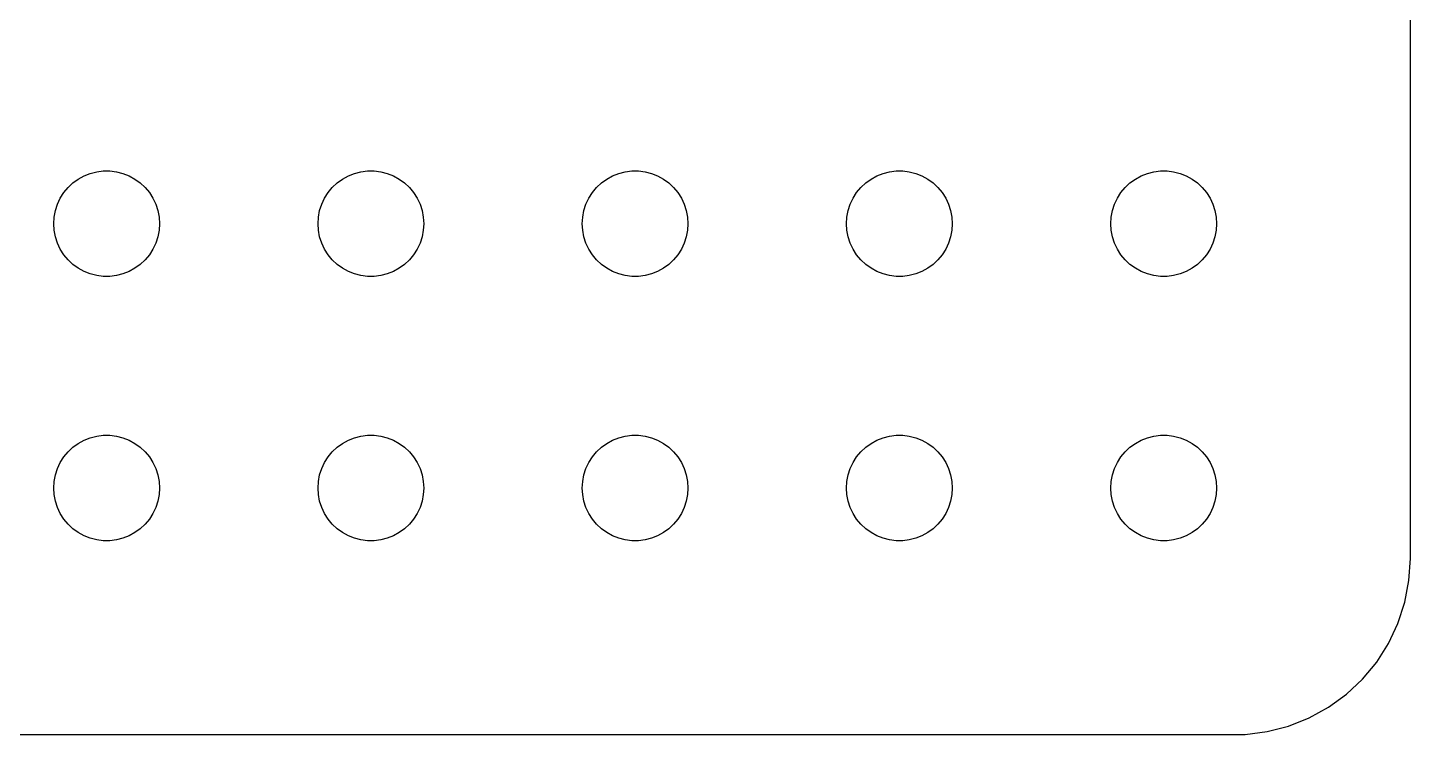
# Model space of a CAD drawing. Header units: metres. Extents: x -37 to 37, y 248 to 508.
# Drawn here: x -2.24 to 37, y 464.01 to 484.06 of the extents above; entities that cross this region are included whole.
import ezdxf

# ---------------------------------------------------------------- set-up
doc = ezdxf.new("R2010")
doc.units = ezdxf.units.M

msp = doc.modelspace()

# ---------------------------------------------------------------- linework, layer by layer
for p, q in [((37, 469), (37, 503)), ((-0.638657, 479.857), (-0.463516, 479.927)), ((-0.463516, 479.927), (-0.281067, 479.973)), ((-0.281067, 479.973), (-0.094177, 479.997)), ((-0.094177, 479.997), (0.094177, 479.997)), ((0.094177, 479.997), (0.281067, 479.973)), ((0.281067, 479.973), (0.463516, 479.927)), ((0.463516, 479.927), (0.638657, 479.857)), ((6.86133, 479.857), (7.03647, 479.927)), ((7.03647, 479.927), (7.21892, 479.973)), ((7.21892, 479.973), (7.40581, 479.997)), ((7.40581, 479.997), (7.59418, 479.997)), ((7.59418, 479.997), (7.78107, 479.973)), ((7.78107, 479.973), (7.96352, 479.927)), ((7.96352, 479.927), (8.13866, 479.857)), ((14.3613, 479.857), (14.5365, 479.927)), ((14.5365, 479.927), (14.7189, 479.973)), ((14.7189, 479.973), (14.9058, 479.997)), ((14.9058, 479.997), (15.0942, 479.997)), ((15.0942, 479.997), (15.2811, 479.973)), ((15.2811, 479.973), (15.4635, 479.927)), ((15.4635, 479.927), (15.6387, 479.857)), ((21.8613, 479.857), (22.0365, 479.927)), ((22.0365, 479.927), (22.2189, 479.973)), ((22.2189, 479.973), (22.4058, 479.997)), ((22.4058, 479.997), (22.5942, 479.997)), ((22.5942, 479.997), (22.7811, 479.973)), ((22.7811, 479.973), (22.9635, 479.927)), ((22.9635, 479.927), (23.1387, 479.857)), ((29.3613, 479.857), (29.5365, 479.927)), ((29.5365, 479.927), (29.7189, 479.973)), ((29.7189, 479.973), (29.9058, 479.997)), ((29.9058, 479.997), (30.0942, 479.997)), ((30.0942, 479.997), (30.2811, 479.973)), ((30.2811, 479.973), (30.4635, 479.927)), ((30.4635, 479.927), (30.6387, 479.857)), ((-1.21352, 479.382), (-1.09344, 479.527)), ((-1.09344, 479.527), (-0.956131, 479.656)), ((-0.956131, 479.656), (-0.803726, 479.766)), ((-0.803726, 479.766), (-0.638657, 479.857)), ((0.638657, 479.857), (0.803726, 479.766)), ((0.803726, 479.766), (0.956131, 479.656)), ((0.956131, 479.656), (1.09344, 479.527)), ((1.09344, 479.527), (1.21352, 479.382)), ((6.28647, 479.382), (6.40654, 479.527)), ((6.40654, 479.527), (6.54385, 479.656)), ((6.54385, 479.656), (6.69626, 479.766)), ((6.69626, 479.766), (6.86133, 479.857)), ((8.13866, 479.857), (8.30373, 479.766)), ((8.30373, 479.766), (8.45613, 479.656)), ((8.45613, 479.656), (8.59344, 479.527)), ((8.59344, 479.527), (8.71352, 479.382)), ((13.7865, 479.382), (13.9065, 479.527)), ((13.9065, 479.527), (14.0439, 479.656)), ((14.0439, 479.656), (14.1963, 479.766)), ((14.1963, 479.766), (14.3613, 479.857)), ((15.6387, 479.857), (15.8037, 479.766)), ((15.8037, 479.766), (15.9561, 479.656)), ((15.9561, 479.656), (16.0934, 479.527)), ((16.0934, 479.527), (16.2135, 479.382)), ((21.2865, 479.382), (21.4065, 479.527)), ((21.4065, 479.527), (21.5439, 479.656)), ((21.5439, 479.656), (21.6963, 479.766)), ((21.6963, 479.766), (21.8613, 479.857)), ((23.1387, 479.857), (23.3037, 479.766)), ((23.3037, 479.766), (23.4561, 479.656)), ((23.4561, 479.656), (23.5934, 479.527)), ((23.5934, 479.527), (23.7135, 479.382)), ((28.7865, 479.382), (28.9065, 479.527)), ((28.9065, 479.527), (29.0439, 479.656)), ((29.0439, 479.656), (29.1963, 479.766)), ((29.1963, 479.766), (29.3613, 479.857)), ((30.6387, 479.857), (30.8037, 479.766)), ((30.8037, 479.766), (30.9561, 479.656)), ((30.9561, 479.656), (31.0934, 479.527)), ((31.0934, 479.527), (31.2135, 479.382)), ((-1.39465, 479.052), (-1.31445, 479.223)), ((-1.31445, 479.223), (-1.21352, 479.382)), ((1.21352, 479.382), (1.31445, 479.223)), ((1.31445, 479.223), (1.39465, 479.052)), ((6.10533, 479.052), (6.18553, 479.223)), ((6.18553, 479.223), (6.28647, 479.382)), ((8.71352, 479.382), (8.81445, 479.223)), ((8.81445, 479.223), (8.89465, 479.052)), ((13.6053, 479.052), (13.6855, 479.223)), ((13.6855, 479.223), (13.7865, 479.382)), ((16.2135, 479.382), (16.3145, 479.223)), ((16.3145, 479.223), (16.3947, 479.052)), ((21.1053, 479.052), (21.1855, 479.223)), ((21.1855, 479.223), (21.2865, 479.382)), ((23.7135, 479.382), (23.8145, 479.223)), ((23.8145, 479.223), (23.8947, 479.052)), ((28.6053, 479.052), (28.6855, 479.223)), ((28.6855, 479.223), (28.7865, 479.382)), ((31.2135, 479.382), (31.3145, 479.223)), ((31.3145, 479.223), (31.3947, 479.052)), ((-1.48816, 478.688), (-1.45287, 478.873)), ((-1.45287, 478.873), (-1.39465, 479.052)), ((1.39465, 479.052), (1.45287, 478.873)), ((1.45287, 478.873), (1.48816, 478.688)), ((6.01183, 478.688), (6.04712, 478.873)), ((6.04712, 478.873), (6.10533, 479.052)), ((8.89465, 479.052), (8.95287, 478.873)), ((8.95287, 478.873), (8.98816, 478.688)), ((13.5118, 478.688), (13.5471, 478.873)), ((13.5471, 478.873), (13.6053, 479.052)), ((16.3947, 479.052), (16.4529, 478.873)), ((16.4529, 478.873), (16.4882, 478.688)), ((21.0118, 478.688), (21.0471, 478.873)), ((21.0471, 478.873), (21.1053, 479.052)), ((23.8947, 479.052), (23.9529, 478.873)), ((23.9529, 478.873), (23.9882, 478.688)), ((28.5118, 478.688), (28.5471, 478.873)), ((28.5471, 478.873), (28.6053, 479.052)), ((31.3947, 479.052), (31.4529, 478.873)), ((31.4529, 478.873), (31.4882, 478.688)), ((-1.5, 478.5), (-1.48816, 478.688)), ((-1.48816, 478.312), (-1.5, 478.5)), ((1.48816, 478.688), (1.5, 478.5)), ((1.5, 478.5), (1.48816, 478.312)), ((6, 478.5), (6.01183, 478.688)), ((6.01183, 478.312), (6, 478.5)), ((8.98816, 478.688), (9, 478.5)), ((9, 478.5), (8.98816, 478.312)), ((13.5, 478.5), (13.5118, 478.688)), ((13.5118, 478.312), (13.5, 478.5)), ((16.4882, 478.688), (16.5, 478.5)), ((16.5, 478.5), (16.4882, 478.312)), ((21, 478.5), (21.0118, 478.688)), ((21.0118, 478.312), (21, 478.5)), ((23.9882, 478.688), (24, 478.5)), ((24, 478.5), (23.9882, 478.312)), ((28.5, 478.5), (28.5118, 478.688)), ((28.5118, 478.312), (28.5, 478.5)), ((31.4882, 478.688), (31.5, 478.5)), ((31.5, 478.5), (31.4882, 478.312)), ((-1.45287, 478.127), (-1.48816, 478.312)), ((-1.39465, 477.948), (-1.45287, 478.127)), ((-1.31445, 477.777), (-1.39465, 477.948)), ((1.39465, 477.948), (1.31445, 477.777)), ((1.45287, 478.127), (1.39465, 477.948)), ((1.48816, 478.312), (1.45287, 478.127)), ((6.04712, 478.127), (6.01183, 478.312)), ((6.10533, 477.948), (6.04712, 478.127)), ((6.18553, 477.777), (6.10533, 477.948)), ((8.89465, 477.948), (8.81445, 477.777)), ((8.95287, 478.127), (8.89465, 477.948)), ((8.98816, 478.312), (8.95287, 478.127)), ((13.5471, 478.127), (13.5118, 478.312)), ((13.6053, 477.948), (13.5471, 478.127)), ((13.6855, 477.777), (13.6053, 477.948)), ((16.3947, 477.948), (16.3145, 477.777)), ((16.4529, 478.127), (16.3947, 477.948)), ((16.4882, 478.312), (16.4529, 478.127)), ((21.0471, 478.127), (21.0118, 478.312)), ((21.1053, 477.948), (21.0471, 478.127)), ((21.1855, 477.777), (21.1053, 477.948)), ((23.8947, 477.948), (23.8145, 477.777)), ((23.9529, 478.127), (23.8947, 477.948)), ((23.9882, 478.312), (23.9529, 478.127)), ((28.5471, 478.127), (28.5118, 478.312)), ((28.6053, 477.948), (28.5471, 478.127)), ((28.6855, 477.777), (28.6053, 477.948)), ((31.3947, 477.948), (31.3145, 477.777)), ((31.4529, 478.127), (31.3947, 477.948)), ((31.4882, 478.312), (31.4529, 478.127)), ((-1.21352, 477.618), (-1.31445, 477.777)), ((-1.09344, 477.473), (-1.21352, 477.618)), ((1.21352, 477.618), (1.09344, 477.473)), ((1.31445, 477.777), (1.21352, 477.618)), ((6.28647, 477.618), (6.18553, 477.777)), ((6.40654, 477.473), (6.28647, 477.618)), ((8.71352, 477.618), (8.59344, 477.473)), ((8.81445, 477.777), (8.71352, 477.618)), ((13.7865, 477.618), (13.6855, 477.777)), ((13.9065, 477.473), (13.7865, 477.618)), ((16.2135, 477.618), (16.0934, 477.473)), ((16.3145, 477.777), (16.2135, 477.618)), ((21.2865, 477.618), (21.1855, 477.777)), ((21.4065, 477.473), (21.2865, 477.618)), ((23.7135, 477.618), (23.5934, 477.473)), ((23.8145, 477.777), (23.7135, 477.618)), ((28.7865, 477.618), (28.6855, 477.777)), ((28.9065, 477.473), (28.7865, 477.618)), ((31.2135, 477.618), (31.0934, 477.473)), ((31.3145, 477.777), (31.2135, 477.618)), ((-0.956131, 477.344), (-1.09344, 477.473)), ((-0.803726, 477.234), (-0.956131, 477.344)), ((-0.638657, 477.143), (-0.803726, 477.234)), ((0.803726, 477.234), (0.638657, 477.143)), ((0.956131, 477.344), (0.803726, 477.234)), ((1.09344, 477.473), (0.956131, 477.344)), ((6.54385, 477.344), (6.40654, 477.473)), ((6.69626, 477.234), (6.54385, 477.344)), ((6.86133, 477.143), (6.69626, 477.234)), ((8.30373, 477.234), (8.13866, 477.143)), ((8.45613, 477.344), (8.30373, 477.234)), ((8.59344, 477.473), (8.45613, 477.344)), ((14.0439, 477.344), (13.9065, 477.473)), ((14.1963, 477.234), (14.0439, 477.344)), ((14.3613, 477.143), (14.1963, 477.234)), ((15.8037, 477.234), (15.6387, 477.143)), ((15.9561, 477.344), (15.8037, 477.234)), ((16.0934, 477.473), (15.9561, 477.344)), ((21.5439, 477.344), (21.4065, 477.473)), ((21.6963, 477.234), (21.5439, 477.344)), ((21.8613, 477.143), (21.6963, 477.234)), ((23.3037, 477.234), (23.1387, 477.143)), ((23.4561, 477.344), (23.3037, 477.234)), ((23.5934, 477.473), (23.4561, 477.344)), ((29.0439, 477.344), (28.9065, 477.473)), ((29.1963, 477.234), (29.0439, 477.344)), ((29.3613, 477.143), (29.1963, 477.234)), ((30.8037, 477.234), (30.6387, 477.143)), ((30.9561, 477.344), (30.8037, 477.234)), ((31.0934, 477.473), (30.9561, 477.344)), ((-0.463516, 477.073), (-0.638657, 477.143)), ((-0.281067, 477.027), (-0.463516, 477.073)), ((-0.094177, 477.003), (-0.281067, 477.027)), ((0.094177, 477.003), (-0.094177, 477.003)), ((0.281067, 477.027), (0.094177, 477.003)), ((0.463516, 477.073), (0.281067, 477.027)), ((0.638657, 477.143), (0.463516, 477.073)), ((7.03647, 477.073), (6.86133, 477.143)), ((7.21892, 477.027), (7.03647, 477.073)), ((7.40581, 477.003), (7.21892, 477.027)), ((7.59418, 477.003), (7.40581, 477.003)), ((7.78107, 477.027), (7.59418, 477.003)), ((7.96352, 477.073), (7.78107, 477.027)), ((8.13866, 477.143), (7.96352, 477.073)), ((14.5365, 477.073), (14.3613, 477.143)), ((14.7189, 477.027), (14.5365, 477.073)), ((14.9058, 477.003), (14.7189, 477.027)), ((15.0942, 477.003), (14.9058, 477.003)), ((15.2811, 477.027), (15.0942, 477.003)), ((15.4635, 477.073), (15.2811, 477.027)), ((15.6387, 477.143), (15.4635, 477.073)), ((22.0365, 477.073), (21.8613, 477.143)), ((22.2189, 477.027), (22.0365, 477.073)), ((22.4058, 477.003), (22.2189, 477.027)), ((22.5942, 477.003), (22.4058, 477.003)), ((22.7811, 477.027), (22.5942, 477.003)), ((22.9635, 477.073), (22.7811, 477.027)), ((23.1387, 477.143), (22.9635, 477.073)), ((29.5365, 477.073), (29.3613, 477.143)), ((29.7189, 477.027), (29.5365, 477.073)), ((29.9058, 477.003), (29.7189, 477.027)), ((30.0942, 477.003), (29.9058, 477.003)), ((30.2811, 477.027), (30.0942, 477.003)), ((30.4635, 477.073), (30.2811, 477.027)), ((30.6387, 477.143), (30.4635, 477.073)), ((-0.463516, 472.427), (-0.281067, 472.473)), ((-0.281067, 472.473), (-0.094177, 472.497)), ((-0.094177, 472.497), (0.094177, 472.497)), ((0.094177, 472.497), (0.281067, 472.473)), ((0.281067, 472.473), (0.463516, 472.427)), ((7.03647, 472.427), (7.21892, 472.473)), ((7.21892, 472.473), (7.40581, 472.497)), ((7.40581, 472.497), (7.59418, 472.497)), ((7.59418, 472.497), (7.78107, 472.473)), ((7.78107, 472.473), (7.96352, 472.427)), ((14.5365, 472.427), (14.7189, 472.473)), ((14.7189, 472.473), (14.9058, 472.497)), ((14.9058, 472.497), (15.0942, 472.497)), ((15.0942, 472.497), (15.2811, 472.473)), ((15.2811, 472.473), (15.4635, 472.427)), ((22.0365, 472.427), (22.2189, 472.473)), ((22.2189, 472.473), (22.4058, 472.497)), ((22.4058, 472.497), (22.5942, 472.497)), ((22.5942, 472.497), (22.7811, 472.473)), ((22.7811, 472.473), (22.9635, 472.427)), ((29.5365, 472.427), (29.7189, 472.473)), ((29.7189, 472.473), (29.9058, 472.497)), ((29.9058, 472.497), (30.0942, 472.497)), ((30.0942, 472.497), (30.2811, 472.473)), ((30.2811, 472.473), (30.4635, 472.427)), ((-1.09344, 472.027), (-0.956131, 472.156)), ((-0.956131, 472.156), (-0.803726, 472.266)), ((-0.803726, 472.266), (-0.638657, 472.357)), ((-0.638657, 472.357), (-0.463516, 472.427)), ((0.463516, 472.427), (0.638657, 472.357)), ((0.638657, 472.357), (0.803726, 472.266)), ((0.803726, 472.266), (0.956131, 472.156)), ((0.956131, 472.156), (1.09344, 472.027)), ((6.40654, 472.027), (6.54385, 472.156)), ((6.54385, 472.156), (6.69626, 472.266)), ((6.69626, 472.266), (6.86133, 472.357)), ((6.86133, 472.357), (7.03647, 472.427)), ((7.96352, 472.427), (8.13866, 472.357)), ((8.13866, 472.357), (8.30373, 472.266)), ((8.30373, 472.266), (8.45613, 472.156)), ((8.45613, 472.156), (8.59344, 472.027)), ((13.9065, 472.027), (14.0439, 472.156)), ((14.0439, 472.156), (14.1963, 472.266)), ((14.1963, 472.266), (14.3613, 472.357)), ((14.3613, 472.357), (14.5365, 472.427)), ((15.4635, 472.427), (15.6387, 472.357)), ((15.6387, 472.357), (15.8037, 472.266)), ((15.8037, 472.266), (15.9561, 472.156)), ((15.9561, 472.156), (16.0934, 472.027)), ((21.4065, 472.027), (21.5439, 472.156)), ((21.5439, 472.156), (21.6963, 472.266)), ((21.6963, 472.266), (21.8613, 472.357)), ((21.8613, 472.357), (22.0365, 472.427)), ((22.9635, 472.427), (23.1387, 472.357)), ((23.1387, 472.357), (23.3037, 472.266)), ((23.3037, 472.266), (23.4561, 472.156)), ((23.4561, 472.156), (23.5934, 472.027)), ((28.9065, 472.027), (29.0439, 472.156)), ((29.0439, 472.156), (29.1963, 472.266)), ((29.1963, 472.266), (29.3613, 472.357)), ((29.3613, 472.357), (29.5365, 472.427)), ((30.4635, 472.427), (30.6387, 472.357)), ((30.6387, 472.357), (30.8037, 472.266)), ((30.8037, 472.266), (30.9561, 472.156)), ((30.9561, 472.156), (31.0934, 472.027)), ((-1.39465, 471.552), (-1.31445, 471.723)), ((-1.31445, 471.723), (-1.21352, 471.882)), ((-1.21352, 471.882), (-1.09344, 472.027)), ((1.09344, 472.027), (1.21352, 471.882)), ((1.21352, 471.882), (1.31445, 471.723)), ((1.31445, 471.723), (1.39465, 471.552)), ((6.10533, 471.552), (6.18553, 471.723)), ((6.18553, 471.723), (6.28647, 471.882)), ((6.28647, 471.882), (6.40654, 472.027)), ((8.59344, 472.027), (8.71352, 471.882)), ((8.71352, 471.882), (8.81445, 471.723)), ((8.81445, 471.723), (8.89465, 471.552)), ((13.6053, 471.552), (13.6855, 471.723)), ((13.6855, 471.723), (13.7865, 471.882)), ((13.7865, 471.882), (13.9065, 472.027)), ((16.0934, 472.027), (16.2135, 471.882)), ((16.2135, 471.882), (16.3145, 471.723)), ((16.3145, 471.723), (16.3947, 471.552)), ((21.1053, 471.552), (21.1855, 471.723)), ((21.1855, 471.723), (21.2865, 471.882)), ((21.2865, 471.882), (21.4065, 472.027)), ((23.5934, 472.027), (23.7135, 471.882)), ((23.7135, 471.882), (23.8145, 471.723)), ((23.8145, 471.723), (23.8947, 471.552)), ((28.6053, 471.552), (28.6855, 471.723)), ((28.6855, 471.723), (28.7865, 471.882)), ((28.7865, 471.882), (28.9065, 472.027)), ((31.0934, 472.027), (31.2135, 471.882)), ((31.2135, 471.882), (31.3145, 471.723)), ((31.3145, 471.723), (31.3947, 471.552)), ((-1.48816, 471.188), (-1.45287, 471.373)), ((-1.45287, 471.373), (-1.39465, 471.552)), ((1.39465, 471.552), (1.45287, 471.373)), ((1.45287, 471.373), (1.48816, 471.188)), ((6.01183, 471.188), (6.04712, 471.373)), ((6.04712, 471.373), (6.10533, 471.552)), ((8.89465, 471.552), (8.95287, 471.373)), ((8.95287, 471.373), (8.98816, 471.188)), ((13.5118, 471.188), (13.5471, 471.373)), ((13.5471, 471.373), (13.6053, 471.552)), ((16.3947, 471.552), (16.4529, 471.373)), ((16.4529, 471.373), (16.4882, 471.188)), ((21.0118, 471.188), (21.0471, 471.373)), ((21.0471, 471.373), (21.1053, 471.552)), ((23.8947, 471.552), (23.9529, 471.373)), ((23.9529, 471.373), (23.9882, 471.188)), ((28.5118, 471.188), (28.5471, 471.373)), ((28.5471, 471.373), (28.6053, 471.552)), ((31.3947, 471.552), (31.4529, 471.373)), ((31.4529, 471.373), (31.4882, 471.188)), ((-1.5, 471), (-1.48816, 471.188)), ((-1.48816, 470.812), (-1.5, 471)), ((1.48816, 471.188), (1.5, 471)), ((1.5, 471), (1.48816, 470.812)), ((6, 471), (6.01183, 471.188)), ((6.01183, 470.812), (6, 471)), ((8.98816, 471.188), (9, 471)), ((9, 471), (8.98816, 470.812)), ((13.5, 471), (13.5118, 471.188)), ((13.5118, 470.812), (13.5, 471)), ((16.4882, 471.188), (16.5, 471)), ((16.5, 471), (16.4882, 470.812)), ((21, 471), (21.0118, 471.188)), ((21.0118, 470.812), (21, 471)), ((23.9882, 471.188), (24, 471)), ((24, 471), (23.9882, 470.812)), ((28.5, 471), (28.5118, 471.188)), ((28.5118, 470.812), (28.5, 471)), ((31.4882, 471.188), (31.5, 471)), ((31.5, 471), (31.4882, 470.812)), ((-1.45287, 470.627), (-1.48816, 470.812)), ((-1.39465, 470.448), (-1.45287, 470.627)), ((1.45287, 470.627), (1.39465, 470.448)), ((1.48816, 470.812), (1.45287, 470.627)), ((6.04712, 470.627), (6.01183, 470.812)), ((6.10533, 470.448), (6.04712, 470.627)), ((8.95287, 470.627), (8.89465, 470.448)), ((8.98816, 470.812), (8.95287, 470.627)), ((13.5471, 470.627), (13.5118, 470.812)), ((13.6053, 470.448), (13.5471, 470.627)), ((16.4529, 470.627), (16.3947, 470.448)), ((16.4882, 470.812), (16.4529, 470.627)), ((21.0471, 470.627), (21.0118, 470.812)), ((21.1053, 470.448), (21.0471, 470.627)), ((23.9529, 470.627), (23.8947, 470.448)), ((23.9882, 470.812), (23.9529, 470.627)), ((28.5471, 470.627), (28.5118, 470.812)), ((28.6053, 470.448), (28.5471, 470.627)), ((31.4529, 470.627), (31.3947, 470.448)), ((31.4882, 470.812), (31.4529, 470.627)), ((-1.31445, 470.277), (-1.39465, 470.448)), ((-1.21352, 470.118), (-1.31445, 470.277)), ((-1.09344, 469.973), (-1.21352, 470.118)), ((1.21352, 470.118), (1.09344, 469.973)), ((1.31445, 470.277), (1.21352, 470.118)), ((1.39465, 470.448), (1.31445, 470.277)), ((6.18553, 470.277), (6.10533, 470.448)), ((6.28647, 470.118), (6.18553, 470.277)), ((6.40654, 469.973), (6.28647, 470.118)), ((8.71352, 470.118), (8.59344, 469.973)), ((8.81445, 470.277), (8.71352, 470.118)), ((8.89465, 470.448), (8.81445, 470.277)), ((13.6855, 470.277), (13.6053, 470.448)), ((13.7865, 470.118), (13.6855, 470.277)), ((13.9065, 469.973), (13.7865, 470.118)), ((16.2135, 470.118), (16.0934, 469.973)), ((16.3145, 470.277), (16.2135, 470.118)), ((16.3947, 470.448), (16.3145, 470.277)), ((21.1855, 470.277), (21.1053, 470.448)), ((21.2865, 470.118), (21.1855, 470.277)), ((21.4065, 469.973), (21.2865, 470.118)), ((23.7135, 470.118), (23.5934, 469.973)), ((23.8145, 470.277), (23.7135, 470.118)), ((23.8947, 470.448), (23.8145, 470.277)), ((28.6855, 470.277), (28.6053, 470.448)), ((28.7865, 470.118), (28.6855, 470.277)), ((28.9065, 469.973), (28.7865, 470.118)), ((31.2135, 470.118), (31.0934, 469.973)), ((31.3145, 470.277), (31.2135, 470.118)), ((31.3947, 470.448), (31.3145, 470.277)), ((-0.956131, 469.844), (-1.09344, 469.973)), ((-0.803726, 469.734), (-0.956131, 469.844)), ((-0.638657, 469.643), (-0.803726, 469.734)), ((0.803726, 469.734), (0.638657, 469.643)), ((0.956131, 469.844), (0.803726, 469.734)), ((1.09344, 469.973), (0.956131, 469.844)), ((6.54385, 469.844), (6.40654, 469.973)), ((6.69626, 469.734), (6.54385, 469.844)), ((6.86133, 469.643), (6.69626, 469.734)), ((8.30373, 469.734), (8.13866, 469.643)), ((8.45613, 469.844), (8.30373, 469.734)), ((8.59344, 469.973), (8.45613, 469.844)), ((14.0439, 469.844), (13.9065, 469.973)), ((14.1963, 469.734), (14.0439, 469.844)), ((14.3613, 469.643), (14.1963, 469.734)), ((15.8037, 469.734), (15.6387, 469.643)), ((15.9561, 469.844), (15.8037, 469.734)), ((16.0934, 469.973), (15.9561, 469.844)), ((21.5439, 469.844), (21.4065, 469.973)), ((21.6963, 469.734), (21.5439, 469.844)), ((21.8613, 469.643), (21.6963, 469.734)), ((23.3037, 469.734), (23.1387, 469.643)), ((23.4561, 469.844), (23.3037, 469.734)), ((23.5934, 469.973), (23.4561, 469.844)), ((29.0439, 469.844), (28.9065, 469.973)), ((29.1963, 469.734), (29.0439, 469.844)), ((29.3613, 469.643), (29.1963, 469.734)), ((30.8037, 469.734), (30.6387, 469.643)), ((30.9561, 469.844), (30.8037, 469.734)), ((31.0934, 469.973), (30.9561, 469.844)), ((-0.463516, 469.573), (-0.638657, 469.643)), ((-0.281067, 469.527), (-0.463516, 469.573)), ((-0.094177, 469.503), (-0.281067, 469.527)), ((0.094177, 469.503), (-0.094177, 469.503)), ((0.281067, 469.527), (0.094177, 469.503)), ((0.463516, 469.573), (0.281067, 469.527)), ((0.638657, 469.643), (0.463516, 469.573)), ((7.03647, 469.573), (6.86133, 469.643)), ((7.21892, 469.527), (7.03647, 469.573)), ((7.40581, 469.503), (7.21892, 469.527)), ((7.59418, 469.503), (7.40581, 469.503)), ((7.78107, 469.527), (7.59418, 469.503)), ((7.96352, 469.573), (7.78107, 469.527)), ((8.13866, 469.643), (7.96352, 469.573)), ((14.5365, 469.573), (14.3613, 469.643)), ((14.7189, 469.527), (14.5365, 469.573)), ((14.9058, 469.503), (14.7189, 469.527)), ((15.0942, 469.503), (14.9058, 469.503)), ((15.2811, 469.527), (15.0942, 469.503)), ((15.4635, 469.573), (15.2811, 469.527)), ((15.6387, 469.643), (15.4635, 469.573)), ((22.0365, 469.573), (21.8613, 469.643)), ((22.2189, 469.527), (22.0365, 469.573)), ((22.4058, 469.503), (22.2189, 469.527)), ((22.5942, 469.503), (22.4058, 469.503)), ((22.7811, 469.527), (22.5942, 469.503)), ((22.9635, 469.573), (22.7811, 469.527)), ((23.1387, 469.643), (22.9635, 469.573)), ((29.5365, 469.573), (29.3613, 469.643)), ((29.7189, 469.527), (29.5365, 469.573)), ((29.9058, 469.503), (29.7189, 469.527)), ((30.0942, 469.503), (29.9058, 469.503)), ((30.2811, 469.527), (30.0942, 469.503)), ((30.4635, 469.573), (30.2811, 469.527)), ((30.6387, 469.643), (30.4635, 469.573)), ((36.9606, 468.373), (37, 469)), ((36.8429, 467.757), (36.9606, 468.373)), ((36.6489, 467.159), (36.8429, 467.757)), ((36.3815, 466.591), (36.6489, 467.159)), ((36.0451, 466.061), (36.3815, 466.591)), ((35.6448, 465.577), (36.0451, 466.061)), ((35.1871, 465.147), (35.6448, 465.577)), ((34.6791, 464.778), (35.1871, 465.147)), ((34.1289, 464.476), (34.6791, 464.778)), ((32.9369, 464.089), (33.5451, 464.245)), ((33.5451, 464.245), (34.1289, 464.476)), ((-32.3139, 464.01), (32.3139, 464.01)), ((32.3139, 464.01), (32.9369, 464.089))]:
    msp.add_line(p, q)

doc.saveas('drawing.dxf')
